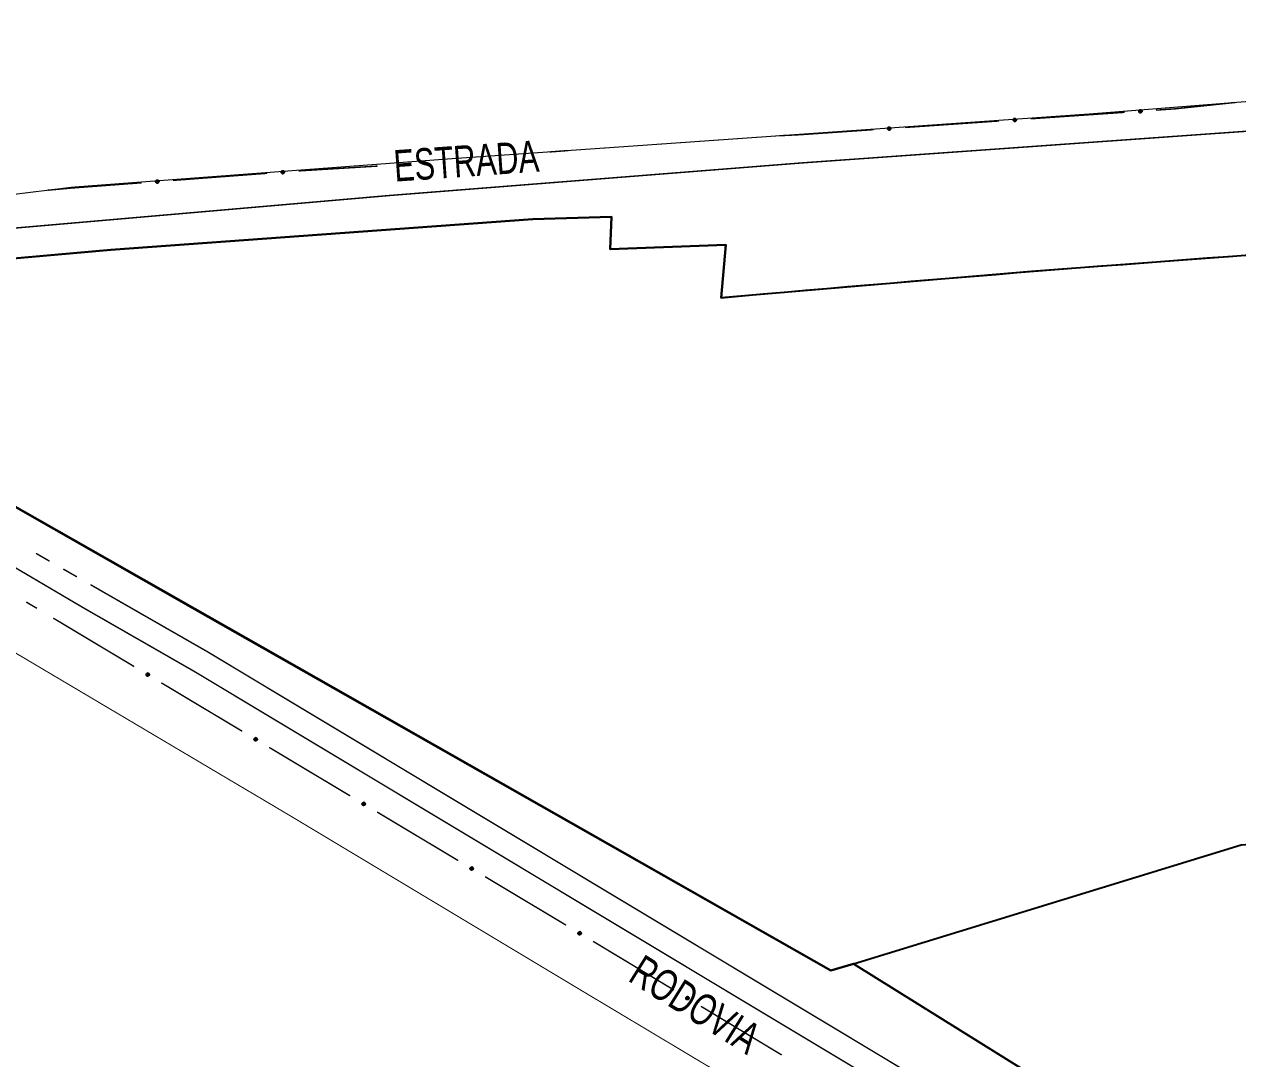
# Model space of a CAD drawing. Extents: x 203591 to 208218, y 4854879 to 4857795.
# Drawn here: x 203671.1 to 203825.4, y 4855965.7 to 4856097.3 of the extents above; entities that cross this region are included whole.
import ezdxf

# ---------------------------------------------------------------- set-up
doc = ezdxf.new("R2010")
doc.units = 0
doc.header["$LTSCALE"] = 1.5
doc.header["$MEASUREMENT"] = 0
doc.linetypes.add('TRACO_25', pattern=[8, 3, -1, 1, -1, 1, -1])
for name, color, linetype in [('CD-MALHA-LOTES', 40, 'CONTINUOUS'), ('LM-LIM-SETOR-FISCAL', 7, 'CONTINUOUS'), ('RU-QUADRAS', 210, 'CONTINUOUS'), ('SV-EIXO-ROD-ESTR', 7, 'CONTINUOUS'), ('SV-EIXO-RUA-N-PAV', 6, 'CONTINUOUS'), ('SV-EST-MUNIC-PAV', 20, 'CONTINUOUS'), ('SV-FX-DOM-EST', 20, 'CONTINUOUS'), ('SV-FX-DOM-FED', 20, 'CONTINUOUS'), ('SV-ROD-ESTADUAIS', 20, 'CONTINUOUS'), ('SV-TXT-MUNIC-PAV', 20, 'CONTINUOUS'), ('SV-TXT-ROD-EST', 20, 'CONTINUOUS')]:
    doc.layers.add(name, color=color, linetype=linetype)
doc.styles.add('ARIAL', font='ARIAL.TTF')
doc.linetypes.add('Limite', pattern='A,20,-3,[130,ltypeshp.shx,S=6.35,R=0,X=0,Y=0],-3,20', length=46)

msp = doc.modelspace()

# ---------------------------------------------------------------- linework, layer by layer
at = {"layer": 'CD-MALHA-LOTES', "linetype": 'Continuous', "flags": 128}
for points in [[(204025.53, 4856091.64), (203966.03, 4856086.97), (203926.89, 4856083.53), (203917.39, 4856082.89), (203896.3, 4856081.13), (203852.28, 4856077.99), (203845.69, 4856069.3), (203808.75, 4856066.55), (203799.13, 4856065.84), (203759.66, 4856062.51), (203760.27, 4856069.23), (203745.58, 4856068.68), (203745.75, 4856072.77)], [(203745.75, 4856072.77), (203735.73, 4856072.51), (203682.1, 4856068.58), (203668.79, 4856067.42)], [(203657.32, 4856043.07), (203692.61, 4856023)], [(203692.61, 4856023), (203773.63, 4855976.94)], [(203776.52, 4855977.82), (203825.78, 4855992.96), (204038.96, 4856008.77)], [(203773.63, 4855976.94), (203776.52, 4855977.82)], [(203776.52, 4855977.82), (203875.56, 4855916.08)]]:
    msp.add_lwpolyline(points, dxfattribs=at)
at = {"layer": 'LM-LIM-SETOR-FISCAL', "linetype": 'Limite', "ltscale": 0.1, "const_width": 0.13, "flags": 128}
msp.add_lwpolyline([(205796.415, 4856248.315), (205682.51, 4856182.65), (205659.3, 4856170.51), (205621.44, 4856158.01), (205507.35, 4856123.37), (205407.36, 4856092.31), (205394.74, 4856089.5), (205362.25, 4856082.61), (205354.69, 4856080.34), (205337.55, 4856076.77), (205289.87, 4856073.56), (205229.36, 4856070.3), (205219.27, 4856069.56), (205147.92, 4856065.7), (205113.32, 4856064.4), (205090.92, 4856063.16), (205009.9, 4856058.92), (204851.88, 4856050.7), (204687.08, 4856042.13), (204637.14, 4856038.78), (204603.03, 4856036.66), (204553.89, 4856035.32), (204520.66, 4856035.13), (204502.57, 4856037.61), (204484.57, 4856041.23), (204412.67, 4856060.75), (204330.68, 4856083.79), (204299.16, 4856093.11), (204270.41, 4856101.78), (204253.26, 4856107.22), (204244.69, 4856110.17), (204218.41, 4856111.79), (204202.69, 4856112.17), (204189.55, 4856111.98), (204142.89, 4856109.12), (204035.38, 4856102.27), (203993.42, 4856098.93), (203985.94, 4856098.57), (203969, 4856097.51), (203907.01, 4856092.75), (203828.45, 4856087.6), (203806.83, 4856085.89), (203745.43, 4856081.58), (203724.99, 4856080.15), (203677.22, 4856076.56), (203633.71, 4856071.22), (203591.04, 4856063.51), (203660.37, 4856023.03), (203705.27, 4855996.41), (203743.77, 4855973.31), (203818.31, 4855928.72), (203887.09, 4855887.86), (203952.66, 4855848.85), (204025, 4855805.96), (204088.2, 4855766.95), (204107.49, 4855755.62), (204177.8, 4855715.26), (204283.05, 4855651.55), (204316.3, 4855629.3), (204344.05, 4855608.74), (204359.413431, 4855596.133587), (204366.73, 4855590.13), (204395.58, 4855561.78), (204414.87, 4855540.12), (204436.53, 4855514.57), (204458.95, 4855485.04), (204486.36, 4855444.86), (204505.82, 4855416.26), (204534.16, 4855377.59), (204568.85, 4855328.27), (204604.98, 4855276.24), (204637.1, 4855229.79), (204661.77, 4855193.9), (204679.77, 4855167.91), (204703.32, 4855133.45), (204736.81, 4855084.64), (204752.67, 4855062.31), (204783.23, 4855019.37), (204803.12, 4854991.18), (204834.249649, 4854948.199642), (204845.64, 4854959.83), (204876.75, 4854964.71), (204914.35, 4854970.84), (204996.87, 4854983.31), (205090.66, 4854997.71), (205105.98, 4854999.94), (205187.94, 4855012.05), (205245.94, 4855021.11), (205272.68, 4855025.85), (205289.82, 4855028.52), (205353.63, 4855038.1), (205379.87, 4855044.32), (205380.17, 4855053.59), (205399.55, 4855054.95), (205426.54, 4855056.03), (205437.99, 4855056.62), (205499.63, 4855060.67), (205539.31, 4855063.19), (205567.09, 4855064.98), (205582.41, 4855066.09), (205635.91, 4855070), (205692.95, 4855073.42), (205739.37, 4855076.32), (205755.85, 4855076.88), (205779.09, 4855078.91), (205796.39, 4855080.33), (205832.27, 4855082.2), (205855.36, 4855083.58), (205884.96, 4855084.97), (205904.85, 4855085.43), (205945.85, 4855088.06), (205975.45, 4855089.94), (205990.04, 4855090.61), (206010.45, 4855091.62), (206021.42, 4855091.93), (206022.38, 4855094.63), (206023.19, 4855099.07), (206023.73, 4855105.32), (206023.73, 4855114.57), (206023.61, 4855122.77), (206023.73, 4855128.91), (206023.31, 4855148.74), (206059.09, 4855155.08), (206090.43, 4855139.24), (206138.56, 4855111.07), (206178.75, 4855088.19), (206206.79, 4855072.52), (206222.46, 4855062.86), (206230.38, 4855057.64), (206237.19, 4855052.51), (206245.02, 4855046.96), (206277.61, 4855028.92), (206315.11, 4855009.06), (206322.43, 4855004.94), (206334.61, 4854998.15), (206344.05, 4854991.94), (206370.01, 4854978.16), (206377.13, 4854974.52), (206383.62, 4854970.88), (206391.86, 4854965.97), (206400.96, 4854960.99), (206409.67, 4854956.24), (206418.06, 4854951.81), (206428.03, 4854946.58), (206436.74, 4854941.99), (206446.39, 4854936.45), (206454.94, 4854931.86), (206463.33, 4854927.27), (206473.94, 4854921.41), (206483.44, 4854916.66), (206493.49, 4854911.28), (206502.2, 4854906.53), (206509.16, 4854902.73), (206517.55, 4854899.17), (206528.48, 4854896), (206549.69, 4854889.67), (206564.41, 4854883.97), (206567.2, 4854879.08), (206570.83, 4854883.26), (206576.05, 4854891.17), (206582.86, 4854902.57), (206588.24, 4854910.17), (206594.1, 4854919.67), (206601.38, 4854929.09), (206611.99, 4854937.95), (206625.76, 4854949.98), (206640.32, 4854965.18), (206646.34, 4854973.73), (206650.93, 4854980.7), (206656.31, 4854989.4), (206659.8, 4854993.84), (206666.37, 4855000.56), (206674.91, 4855008.32), (206682.51, 4855016.24), (206687.1, 4855021.3), (206689.8, 4855026.21), (206695.97, 4855035.87), (206702.46, 4855046.95), (206709.74, 4855060.01), (206715.44, 4855068.88), (206721.77, 4855075.21), (206727.79, 4855082.65), (206732.22, 4855088.66), (206736.5, 4855097.05), (206739.58, 4855106.79), (206740.85, 4855116.29), (206741.17, 4855125.63), (206741.64, 4855134.02), (206741.17, 4855142.09), (206742.12, 4855150.72), (206742.75, 4855160.06), (206742.43, 4855173.36), (206743.07, 4855183.81), (206745.76, 4855192.36), (206748.45, 4855197.74), (206758.11, 4855205.5), (206768.24, 4855208.82), (206775.2, 4855210.56), (206778.84, 4855212.3), (206783.44, 4855216.26), (206786.6, 4855221.64), (206789.29, 4855225.29), (206792.14, 4855229.4), (206795.63, 4855232.73), (206801.01, 4855234.47), (206808.45, 4855236.21), (206816.52, 4855237.63), (206822.22, 4855240.17), (206827.6, 4855242.54), (206831.4, 4855244.28), (206836.63, 4855244.44), (206839.95, 4855243.97), (206842.19, 4855243.65), (206845.62, 4855240.46), (206849.62, 4855235.99), (206854.58, 4855232.12), (206859.64, 4855229.78), (206864.76, 4855227.39), (206870.2, 4855225.04), (206874.73, 4855222.3), (206878.92, 4855219.29), (206882.98, 4855215.83), (206887.98, 4855212.7), (206893.95, 4855209.85), (206900.29, 4855207.85), (206907.15, 4855206.19), (206913.73, 4855205.04), (206920.81, 4855203.6), (206927.56, 4855201.94), (206933.6, 4855200.48), (206939.89, 4855199.17), (206945.67, 4855197.5), (206951.88, 4855196.77), (206955.646692, 4855197.169441), (206957.306662, 4855197.34315), (206961.862616, 4855199.664984), (206966.527907, 4855198.429918), (206972.051755, 4855197.762708), (206977.408644, 4855196.392723), (206983.226231, 4855195.866614), (206988.517313, 4855195.575902), (206994.381656, 4855194.986132), (206999.439545, 4855194.39722), (207005.614593, 4855193.621657), (207012.363297, 4855193.601324), (207017.572169, 4855195.36525), (207023.03395, 4855199.405412), (207027.732957, 4855202.047994), (207032.274552, 4855204.906141), (207036.833943, 4855207.976499), (207041.709791, 4855210.664404), (207047.645836, 4855212.460922), (207053.627362, 4855214.050921), (207060.025663, 4855216.416757), (207065.622577, 4855219.182648), (207071.297192, 4855222.28006), (207076.000549, 4855226.442043), (207079.81713, 4855231.025691), (207081.103271, 4855236.760794), (207082.59759, 4855241.307754), (207088.023389, 4855243.939561), (207090.578395, 4855249.590665), (207089.808985, 4855256.17649), (207088.296416, 4855261.394437), (207091.682817, 4855264.782116), (207096.437455, 4855266.14688), (207101.10609, 4855269.633922), (207105.023599, 4855274.180832), (207109.741577, 4855275.556417), (207115.560457, 4855275.105675), (207120.834136, 4855274.222138), (207125.843848, 4855273.366924), (207131.736831, 4855271.630579), (207137.125757, 4855270.101991), (207140.28442, 4855270.079902), (207149.515925, 4855272.920652), (207159.750695, 4855279.150512), (207168.205506, 4855287.160332), (207178.440276, 4855293.835183), (207190.455007, 4855299.175063), (207198.909818, 4855306.294903), (207210.479558, 4855312.524764), (207226.054209, 4855320.312089), (207238.95892, 4855331.88183), (207248.7487, 4855350.571411), (207250.973651, 4855379.940753), (207256.758521, 4855404.860194), (207263.433371, 4855423.994765), (207271.888182, 4855446.689256), (207282.567942, 4855472.943668), (207294.805168, 4855494.970674), (207326.84445, 4855524.340016), (207365.558582, 4855558.159258), (207387.072345, 4855586.866424), (207407.157013, 4855615.155159), (207422.962295, 4855638.924947), (207434.532036, 4855666.069339), (207438.091956, 4855689.65381), (207436.311996, 4855734.152813), (207437.646966, 4855776.64936), (207435.867006, 4855804.683732), (207437.201976, 4855838.502973), (207442.986846, 4855862.087445), (207450.106687, 4855888.786846), (207460.341457, 4855908.811397), (207484.893222, 4855935.842551), (207514.888754, 4855951.474025), (207555.868566, 4855955.698748), (207618.394465, 4855944.291996), (207657.684388, 4855935.842551), (207679.230475, 4855930.772883), (207701.081061, 4855927.500978), (207727.335472, 4855933.285849), (207757.594794, 4855943.075629), (207797.198906, 4855948.41551), (207840.362939, 4855943.520619), (207880.857031, 4855931.060899), (207908.46854, 4855922.081144), (207928.081857, 4855916.750273), (207978.978222, 4855907.32502), (207988.919986, 4855905.773418), (208022.363859, 4855902.136547), (208058.853041, 4855901.246567), (208090.002343, 4855903.026527), (208114.955167, 4855908.683361), (208130.682304, 4855913.813432), (208161.847626, 4855928.407512), (208188.891822, 4855948.61949), (208218.286591, 4855981.057933), (208187.445907, 4855991.449903), (208165.321069, 4856010.222493), (208159.224361, 4856022.94), (208156.58974, 4856039.12589), (208148.685879, 4856065.472094), (208141.72335, 4856085.385589), (208131.121743, 4856100.600365), (208114.978287, 4856123.563692), (208106.091421, 4856139.449948), (208093.205298, 4856162.116022), (208084.73682, 4856199.326829), (208076.797221, 4856229.27502), (208073.616124, 4856257.1496), (208067.838157, 4856284.431712), (208065.021572, 4856320.096316), (208063.518292, 4856367.226456), (208062.416051, 4856397.165935), (208051.054374, 4856419.94066), (208041.168955, 4856425.250761), (208034.147983, 4856457.455812), (208021.67975, 4856492.348298), (208031.159526, 4856541.689942), (208020.976111, 4856586.808408), (208019.467809, 4856600.268866), (208028.327718, 4856624.553543), (208027.926294, 4856671.90573), (208026.162133, 4856750.628679), (208030.440265, 4856795.701991), (208034.406877, 4856848.418794), (208036.125381, 4856871.257936), (208022.299519, 4856927.922659), (208010.560024, 4856953.886397), (208008.303255, 4856989.771934), (207999.795743, 4857038.357717), (207992.204293, 4857055.360826), (207973.187812, 4857100.767903), (207964.482023, 4857136.653753), (207955.32649, 4857174.790688), (207947.06, 4857205.66), (207936.24, 4857242.09), (207927.67, 4857273.58), (207918.98, 4857320.37), (207891.61, 4857379.79), (207864.78, 4857442.58), (207832.53, 4857508.13), (207814.62, 4857556.12), (207809.96, 4857575.68), (207785.03, 4857617.04), (207772.89, 4857638.07), (207748.63, 4857685.56), (207726.14, 4857726.05), (207670.54, 4857791.94), (207637.716929, 4857752.579866), (207327.499503, 4857249.046871), (207320.676618, 4857251.493261), (207314.080136, 4857253.877844), (207301.63279, 4857226.347664), (207278.712679, 4857178.433894), (207276.5774, 4857174.787641), (207262.892453, 4857152.57806), (207252.462304, 4857134.399802), (207240.885989, 4857115.917861), (207229.906692, 4857098.269253), (207214.91377, 4857077.033986), (207202.397592, 4857060.643753), (207187.795384, 4857042.763498), (207183.851205, 4857038.068132), (207172.84771, 4857025.964287), (207149.87276, 4857002.228535), (207122.979462, 4856978.24558), (207115.279823, 4856971.792429), (207096.554824, 4856956.721089), (207093.179038, 4856954.256239), (207063.969674, 4856931.265115), (207039.009706, 4856911.05036), (207002.55255, 4856880.952023), (206995.622513, 4856875.427191), (206955.697742, 4856843.197587), (206925.76, 4856819.17), (206889.95, 4856790.29), (206863.87, 4856769.12), (206847.05, 4856755.62), (206812.934473, 4856729.478313), (206791.2, 4856713), (206771.48, 4856697.98), (206751.62, 4856684.07), (206724.81, 4856665.42), (206695.34, 4856644.45), (206670.42, 4856628.03), (206663.08, 4856623.07), (206633.21, 4856602.21), (206600.85, 4856580.16), (206591.4, 4856573.83), (206573.31, 4856561.53), (206563.13, 4856555.38), (206553.22, 4856549.54), (206544.9, 4856545.03), (206536.19, 4856541.04), (206524.84, 4856536.19), (206513.22, 4856531.58), (206498.3, 4856526.31), (206481.81, 4856521.39), (206460.98, 4856515.61), (206436.55, 4856509.25), (206404.85, 4856501.32), (206376.503498, 4856494.172169), (206338.854515, 4856484.264542), (206332.61, 4856481.61), (206321.41, 4856478.45), (206309.98, 4856474.91), (206297.27, 4856470.73), (206283.09, 4856465.93), (206265.98, 4856460.4), (206237.37, 4856450.17), (206227.79, 4856446.64), (206207.64, 4856438.98), (206187.88, 4856431.02), (206170.1, 4856423.58), (206145.59, 4856412.49), (206123.09, 4856402.3), (206095.56, 4856389.84), (206084.72388, 4856385.188271), (206064.4, 4856375.95), (206043.92, 4856366.69), (206002.95, 4856348.23), (205973.98, 4856334.81), (205918.83, 4856309.59), (205889.94, 4856296.39), (205871.28, 4856287.81), (205863.09, 4856283.51), (205834.67, 4856269.04), (205796.415, 4856248.315)], dxfattribs=at)
at = {"layer": 'RU-QUADRAS', "color": 6, "linetype": 'Continuous'}
msp.add_lwpolyline([(203888.71, 4855907.89), (203776.52, 4855977.82), (203773.63, 4855976.94), (203642.44, 4856051.54, -0.1266807104), (203640.78, 4856054.82), (203640.84, 4856055.55), (203644.43, 4856063.77, -0.1726028791), (203646.68, 4856065.46), (203682.1, 4856068.58), (203735.73, 4856072.51), (203745.75, 4856072.77), (203745.58, 4856068.68), (203760.27, 4856069.23), (203759.66, 4856062.51, -0.0049961305), (203845.69, 4856069.3)], format="xyb", dxfattribs=at)
at = {"layer": 'SV-EIXO-ROD-ESTR', "const_width": 0.18, "flags": 128}
for points in [[(203799.008776, 4856085.252356), (203810.980311, 4856086.078412)], [(203814.970822, 4856086.353764), (203816.966078, 4856086.49144)], [(203816.966078, 4856086.49144), (203817.38, 4856086.52)], [(203817.38, 4856086.52), (203824.922978, 4856087.3182)], [(203824.922978, 4856087.3182), (203825.029126, 4856087.329431)], [(203783.046731, 4856084.150947), (203795.018265, 4856084.977004)], [(203767.081699, 4856083.099851), (203769.079233, 4856083.199145)], [(203769.079233, 4856083.199145), (203769.7, 4856083.23)], [(203769.7, 4856083.23), (203779.056219, 4856083.875595)], [(203737.859211, 4856081.036988), (203739.853529, 4856081.187639)], [(203739.853529, 4856081.187639), (203740.252821, 4856081.2178)], [(203705.950124, 4856078.626569), (203716.001231, 4856079.240349)], [(203676.99, 4856076.44), (203684.01262, 4856076.969484)], [(203684.01262, 4856076.969484), (203684.55, 4856077.01)], [(203684.55, 4856077.01), (203686.006944, 4856077.120058)], [(203689.99558, 4856077.42136), (203701.961488, 4856078.325267)], [(203674.044874, 4856076.170316), (203676.036541, 4856076.352693)], [(203676.036541, 4856076.352693), (203676.99, 4856076.44)], [(203671.331677, 4856023.810143), (203672.193298, 4856023.302591)], [(203672.193298, 4856023.302591), (203672.69, 4856023.01)], [(203685.060963, 4856015.601999), (203674.7657, 4856021.767026)], [(203698.78798, 4856007.381963), (203688.492717, 4856013.54699)], [(203712.514998, 4855999.161927), (203702.219735, 4856005.326954)], [(203726.242015, 4855990.941891), (203715.946752, 4855997.106918)], [(203739.969032, 4855982.721855), (203729.673769, 4855988.886882)], [(203743.98, 4855980.32), (203743.400787, 4855980.666846)], [(203744.258263, 4855980.152324), (203743.98, 4855980.32)], [(203753.679938, 4855974.474997), (203744.258263, 4855980.152324)], [(203767.384192, 4855966.217066), (203757.106002, 4855972.410514)]]:
    msp.add_lwpolyline(points, dxfattribs=at)
at = {"layer": 'SV-EIXO-ROD-ESTR', "flags": 128}
for points in [[(203812.824649, 4856086.316017), (203812.856244, 4856086.35335), (203812.891032, 4856086.378976), (203812.926199, 4856086.391997), (203812.960276, 4856086.395401), (203812.99553, 4856086.394957), (203813.030975, 4856086.386667), (203813.068276, 4856086.368753), (203813.105949, 4856086.337321), (203813.129858, 4856086.299959), (203813.144469, 4856086.266164), (203813.150064, 4856086.230836), (203813.149059, 4856086.196595), (203813.139231, 4856086.160062), (203813.120707, 4856086.122438), (203813.088185, 4856086.085321), (203813.053907, 4856086.060432), (203813.019561, 4856086.04873), (203812.984008, 4856086.04333), (203812.948022, 4856086.044215), (203812.913275, 4856086.052553), (203812.875427, 4856086.071272), (203812.839218, 4856086.103856), (203812.814004, 4856086.137761), (203812.801823, 4856086.171934), (203812.797295, 4856086.207055), (203812.79731, 4856086.24242), (203812.80416, 4856086.278397), (203812.824649, 4856086.316017)], [(203796.862603, 4856085.214608), (203796.894198, 4856085.251942), (203796.928987, 4856085.277567), (203796.964154, 4856085.290589), (203796.99823, 4856085.293993), (203797.033484, 4856085.293549), (203797.068929, 4856085.285259), (203797.106231, 4856085.267344), (203797.143904, 4856085.235913), (203797.167813, 4856085.19855), (203797.182424, 4856085.164756), (203797.188019, 4856085.129427), (203797.187013, 4856085.095187), (203797.177185, 4856085.058654), (203797.158661, 4856085.021029), (203797.126139, 4856084.983912), (203797.091861, 4856084.959024), (203797.057515, 4856084.947322), (203797.021962, 4856084.941921), (203796.985976, 4856084.942806), (203796.95123, 4856084.951144), (203796.913381, 4856084.969863), (203796.877172, 4856085.002448), (203796.851959, 4856085.036353), (203796.839777, 4856085.070525), (203796.835249, 4856085.105647), (203796.835265, 4856085.141012), (203796.842114, 4856085.176989), (203796.862603, 4856085.214608)], [(203780.900558, 4856084.1132), (203780.932153, 4856084.150533), (203780.966941, 4856084.176159), (203781.002108, 4856084.189181), (203781.036185, 4856084.192584), (203781.071439, 4856084.19214), (203781.106884, 4856084.183851), (203781.144185, 4856084.165936), (203781.181858, 4856084.134505), (203781.205767, 4856084.097142), (203781.220378, 4856084.063347), (203781.225973, 4856084.028019), (203781.224968, 4856083.993778), (203781.215139, 4856083.957245), (203781.196615, 4856083.919621), (203781.164093, 4856083.882504), (203781.129815, 4856083.857615), (203781.095469, 4856083.845913), (203781.059917, 4856083.840513), (203781.023931, 4856083.841398), (203780.989184, 4856083.849736), (203780.951336, 4856083.868455), (203780.915127, 4856083.90104), (203780.889913, 4856083.934944), (203780.877732, 4856083.969117), (203780.873203, 4856084.004238), (203780.873219, 4856084.039603), (203780.880069, 4856084.07558), (203780.900558, 4856084.1132)], [(203703.804241, 4856078.574863), (203703.835593, 4856078.612401), (203703.870214, 4856078.638253), (203703.905296, 4856078.651503), (203703.939349, 4856078.655128), (203703.974606, 4856078.654913), (203704.010104, 4856078.646854), (203704.047521, 4856078.629183), (203704.085398, 4856078.597997), (203704.109549, 4856078.560791), (203704.124379, 4856078.527092), (203704.130204, 4856078.4918), (203704.129422, 4856078.457554), (203704.119831, 4856078.420958), (203704.101552, 4856078.383214), (203704.069272, 4856078.345886), (203704.035157, 4856078.320775), (203704.000888, 4856078.30885), (203703.965371, 4856078.303219), (203703.92938, 4856078.303869), (203703.89458, 4856078.311981), (203703.856611, 4856078.330453), (203703.82019, 4856078.362802), (203703.794757, 4856078.396542), (203703.782353, 4856078.430635), (203703.777597, 4856078.465726), (203703.777382, 4856078.50109), (203703.783998, 4856078.537111), (203703.804241, 4856078.574863)], [(203687.849698, 4856077.369654), (203687.881049, 4856077.407192), (203687.91567, 4856077.433043), (203687.950752, 4856077.446294), (203687.984805, 4856077.449919), (203688.020062, 4856077.449704), (203688.05556, 4856077.441645), (203688.092977, 4856077.423973), (203688.130854, 4856077.392788), (203688.155005, 4856077.355581), (203688.169835, 4856077.321883), (203688.17566, 4856077.286591), (203688.174878, 4856077.252345), (203688.165287, 4856077.215749), (203688.147008, 4856077.178005), (203688.114728, 4856077.140677), (203688.080613, 4856077.115566), (203688.046344, 4856077.103641), (203688.010827, 4856077.098009), (203687.974836, 4856077.09866), (203687.940036, 4856077.106772), (203687.902067, 4856077.125244), (203687.865647, 4856077.157593), (203687.840213, 4856077.191333), (203687.827809, 4856077.225425), (203687.823053, 4856077.260517), (203687.822838, 4856077.295881), (203687.829454, 4856077.331902), (203687.849698, 4856077.369654)], [(203686.843555, 4856014.406236), (203686.796291, 4856014.393662), (203686.753098, 4856014.39252), (203686.716799, 4856014.401936), (203686.686892, 4856014.418621), (203686.658219, 4856014.439137), (203686.633873, 4856014.466199), (203686.613506, 4856014.50222), (203686.600559, 4856014.549544), (203686.602298, 4856014.593868), (203686.609625, 4856014.629949), (203686.625228, 4856014.662135), (203686.645624, 4856014.689656), (203686.674571, 4856014.714015), (203686.711277, 4856014.734299), (203686.759178, 4856014.746166), (203686.80153, 4856014.746995), (203686.836401, 4856014.736965), (203686.86866, 4856014.721074), (203686.897683, 4856014.699779), (203686.921428, 4856014.673076), (203686.941784, 4856014.636083), (203686.95287, 4856014.588649), (203686.954179, 4856014.546417), (203686.944641, 4856014.511415), (203686.928282, 4856014.480008), (203686.908054, 4856014.450998), (203686.88187, 4856014.425393), (203686.843555, 4856014.406236)], [(203700.570572, 4856006.1862), (203700.523308, 4856006.173626), (203700.480115, 4856006.172484), (203700.443816, 4856006.1819), (203700.41391, 4856006.198585), (203700.385236, 4856006.219101), (203700.360891, 4856006.246163), (203700.340523, 4856006.282184), (203700.327577, 4856006.329508), (203700.329315, 4856006.373831), (203700.336643, 4856006.409913), (203700.352245, 4856006.442099), (203700.372642, 4856006.46962), (203700.401589, 4856006.493979), (203700.438294, 4856006.514263), (203700.486195, 4856006.52613), (203700.528548, 4856006.526959), (203700.563419, 4856006.516929), (203700.595678, 4856006.501038), (203700.6247, 4856006.479743), (203700.648445, 4856006.45304), (203700.668801, 4856006.416047), (203700.679887, 4856006.368613), (203700.681196, 4856006.326381), (203700.671658, 4856006.291378), (203700.655299, 4856006.259971), (203700.635072, 4856006.230962), (203700.608887, 4856006.205357), (203700.570572, 4856006.1862)], [(203714.29759, 4855997.966164), (203714.250325, 4855997.95359), (203714.207133, 4855997.952448), (203714.170834, 4855997.961864), (203714.140927, 4855997.978549), (203714.112253, 4855997.999065), (203714.087908, 4855998.026127), (203714.067541, 4855998.062148), (203714.054594, 4855998.109472), (203714.056333, 4855998.153795), (203714.06366, 4855998.189876), (203714.079263, 4855998.222063), (203714.099659, 4855998.249584), (203714.128606, 4855998.273943), (203714.165311, 4855998.294227), (203714.213213, 4855998.306094), (203714.255565, 4855998.306923), (203714.290436, 4855998.296893), (203714.322695, 4855998.281002), (203714.351717, 4855998.259707), (203714.375462, 4855998.233004), (203714.395819, 4855998.196011), (203714.406904, 4855998.148577), (203714.408213, 4855998.106345), (203714.398676, 4855998.071342), (203714.382316, 4855998.039935), (203714.362089, 4855998.010926), (203714.335905, 4855997.985321), (203714.29759, 4855997.966164)], [(203728.024607, 4855989.746128), (203727.977343, 4855989.733554), (203727.93415, 4855989.732412), (203727.897851, 4855989.741828), (203727.867944, 4855989.758513), (203727.839271, 4855989.779028), (203727.814925, 4855989.80609), (203727.794558, 4855989.842112), (203727.781612, 4855989.889436), (203727.78335, 4855989.933759), (203727.790678, 4855989.96984), (203727.80628, 4855990.002027), (203727.826677, 4855990.029548), (203727.855623, 4855990.053907), (203727.892329, 4855990.074191), (203727.94023, 4855990.086057), (203727.982583, 4855990.086886), (203728.017454, 4855990.076857), (203728.049713, 4855990.060966), (203728.078735, 4855990.03967), (203728.10248, 4855990.012968), (203728.122836, 4855989.975975), (203728.133922, 4855989.928541), (203728.135231, 4855989.886309), (203728.125693, 4855989.851306), (203728.109334, 4855989.819899), (203728.089107, 4855989.79089), (203728.062922, 4855989.765285), (203728.024607, 4855989.746128)], [(203741.751624, 4855981.526092), (203741.70436, 4855981.513517), (203741.661167, 4855981.512376), (203741.624868, 4855981.521792), (203741.594962, 4855981.538477), (203741.566288, 4855981.558992), (203741.541943, 4855981.586054), (203741.521575, 4855981.622075), (203741.508629, 4855981.6694), (203741.510367, 4855981.713723), (203741.517695, 4855981.749804), (203741.533298, 4855981.781991), (203741.553694, 4855981.809512), (203741.582641, 4855981.833871), (203741.619346, 4855981.854155), (203741.667247, 4855981.866021), (203741.7096, 4855981.86685), (203741.744471, 4855981.85682), (203741.77673, 4855981.84093), (203741.805752, 4855981.819634), (203741.829497, 4855981.792932), (203741.849853, 4855981.755939), (203741.860939, 4855981.708505), (203741.862248, 4855981.666273), (203741.852711, 4855981.63127), (203741.836351, 4855981.599863), (203741.816124, 4855981.570854), (203741.78994, 4855981.545249), (203741.751624, 4855981.526092)], [(203755.45922, 4855973.274313), (203755.411921, 4855973.26187), (203755.368725, 4855973.260847), (203755.332452, 4855973.270364), (203755.302592, 4855973.287131), (203755.273975, 4855973.307726), (203755.249704, 4855973.334855), (203755.229436, 4855973.370932), (203755.216621, 4855973.418292), (203755.218482, 4855973.462611), (203755.225909, 4855973.498671), (203755.2416, 4855973.530815), (203755.262073, 4855973.558279), (203755.291087, 4855973.582558), (203755.327848, 4855973.602741), (203755.375782, 4855973.614475), (203755.418137, 4855973.615187), (203755.45298, 4855973.605061), (203755.485195, 4855973.589081), (203755.514158, 4855973.567705), (203755.537829, 4855973.540938), (203755.558083, 4855973.503888), (203755.569038, 4855973.456424), (203755.57023, 4855973.414188), (203755.560596, 4855973.379212), (203755.54415, 4855973.34785), (203755.523843, 4855973.318897), (203755.497587, 4855973.293364), (203755.45922, 4855973.274313)]]:
    msp.add_lwpolyline(points, close=True, dxfattribs=at)
for points in [[(203812.797295, 4856086.207055), (203813.144469, 4856086.266164)], [(203812.79731, 4856086.24242), (203813.129858, 4856086.299959)], [(203812.801005, 4856086.226091), (203813.132078, 4856086.284498)], [(203812.801823, 4856086.171934), (203813.150064, 4856086.230836)], [(203812.80218, 4856086.189243), (203813.145692, 4856086.245772)], [(203812.80416, 4856086.278397), (203813.105949, 4856086.337321)], [(203812.805464, 4856086.260593), (203813.113301, 4856086.318764)], [(203812.811429, 4856086.154319), (203813.146586, 4856086.213007)], [(203812.814004, 4856086.137761), (203813.149059, 4856086.196595)], [(203812.815367, 4856086.295471), (203813.083727, 4856086.350918)], [(203812.824649, 4856086.316017), (203813.068276, 4856086.368753)], [(203812.828845, 4856086.119959), (203813.139499, 4856086.176956)], [(203812.839218, 4856086.103856), (203813.139231, 4856086.160062)], [(203812.842685, 4856086.335653), (203813.042277, 4856086.376781)], [(203812.856244, 4856086.35335), (203813.030975, 4856086.386667)], [(203812.876012, 4856086.368044), (203813.004489, 4856086.389219)], [(203812.891032, 4856086.378976), (203812.99553, 4856086.394957)], [(203796.835249, 4856085.105647), (203797.182424, 4856085.164756)], [(203796.835265, 4856085.141012), (203797.167813, 4856085.19855)], [(203796.83896, 4856085.124683), (203797.170033, 4856085.18309)], [(203796.839777, 4856085.070525), (203797.188019, 4856085.129427)], [(203796.840135, 4856085.087834), (203797.183647, 4856085.144364)], [(203796.842114, 4856085.176989), (203797.143904, 4856085.235913)], [(203796.843418, 4856085.159185), (203797.151255, 4856085.217356)], [(203796.849383, 4856085.052911), (203797.18454, 4856085.111599)], [(203796.851959, 4856085.036353), (203797.187013, 4856085.095187)], [(203796.853321, 4856085.194062), (203797.121681, 4856085.249509)], [(203796.862603, 4856085.214608), (203797.106231, 4856085.267344)], [(203796.8668, 4856085.01855), (203797.177453, 4856085.075548)], [(203796.877172, 4856085.002448), (203797.177185, 4856085.058654)], [(203796.880639, 4856085.234245), (203797.080231, 4856085.275372)], [(203796.894198, 4856085.251942), (203797.068929, 4856085.285259)], [(203796.899002, 4856084.987946), (203797.164921, 4856085.039121)], [(203796.913381, 4856084.969863), (203797.158661, 4856085.021029)], [(203796.913966, 4856085.266635), (203797.042443, 4856085.28781)], [(203796.928987, 4856085.277567), (203797.033484, 4856085.293549)], [(203796.937636, 4856084.963256), (203797.134693, 4856085.001474)], [(203796.95123, 4856084.951144), (203797.126139, 4856084.983912)], [(203796.972889, 4856084.947908), (203797.102633, 4856084.970538)], [(203796.985976, 4856084.942806), (203797.091861, 4856084.959024)], [(203812.861048, 4856086.089354), (203813.126967, 4856086.14053)], [(203812.875427, 4856086.071272), (203813.120707, 4856086.122438)], [(203812.899681, 4856086.064665), (203813.096738, 4856086.102882)], [(203812.913275, 4856086.052553), (203813.088185, 4856086.085321)], [(203812.934934, 4856086.049316), (203813.064679, 4856086.071947)], [(203812.948022, 4856086.044215), (203813.053907, 4856086.060432)], [(203780.873203, 4856084.004238), (203781.220378, 4856084.063347)], [(203780.873219, 4856084.039603), (203781.205767, 4856084.097142)], [(203780.876914, 4856084.023275), (203781.207987, 4856084.081681)], [(203780.877732, 4856083.969117), (203781.225973, 4856084.028019)], [(203780.878089, 4856083.986426), (203781.221601, 4856084.042955)], [(203780.880069, 4856084.07558), (203781.181858, 4856084.134505)], [(203780.881372, 4856084.057776), (203781.189209, 4856084.115947)], [(203780.887338, 4856083.951502), (203781.222494, 4856084.01019)], [(203780.889913, 4856083.934944), (203781.224968, 4856083.993778)], [(203780.891276, 4856084.092654), (203781.159635, 4856084.148101)], [(203780.900558, 4856084.1132), (203781.144185, 4856084.165936)], [(203780.904754, 4856083.917142), (203781.215408, 4856083.97414)], [(203780.915127, 4856083.90104), (203781.215139, 4856083.957245)], [(203780.918594, 4856084.132836), (203781.118186, 4856084.173964)], [(203780.932153, 4856084.150533), (203781.106884, 4856084.183851)], [(203780.936957, 4856083.886538), (203781.202876, 4856083.937713)], [(203780.951336, 4856083.868455), (203781.196615, 4856083.919621)], [(203780.951921, 4856084.165227), (203781.080398, 4856084.186402)], [(203780.966941, 4856084.176159), (203781.071439, 4856084.19214)], [(203780.97559, 4856083.861848), (203781.172647, 4856083.900065)], [(203780.989184, 4856083.849736), (203781.164093, 4856083.882504)], [(203781.010843, 4856083.8465), (203781.140587, 4856083.86913)], [(203781.023931, 4856083.841398), (203781.129815, 4856083.857615)], [(203703.777382, 4856078.50109), (203704.109549, 4856078.560791)], [(203703.777597, 4856078.465726), (203704.124379, 4856078.527092)], [(203703.781184, 4856078.484786), (203704.111869, 4856078.545345)], [(203703.782353, 4856078.430635), (203704.130204, 4856078.4918)], [(203703.782598, 4856078.447946), (203704.125735, 4856078.506708)], [(203703.783998, 4856078.537111), (203704.085398, 4856078.597997)], [(203703.785417, 4856078.519316), (203704.092869, 4856078.579488)], [(203703.792074, 4856078.413083), (203704.126841, 4856078.47395)], [(203703.794757, 4856078.396542), (203704.129422, 4856078.457554)], [(203703.795093, 4856078.554257), (203704.063087, 4856078.611449)], [(203703.804241, 4856078.574863), (203704.047521, 4856078.629183)], [(203703.809713, 4856078.378837), (203704.119989, 4856078.437854)], [(203703.82215, 4856078.594617), (203704.02147, 4856078.637041)], [(203703.835593, 4856078.612401), (203704.010104, 4856078.646854)], [(203703.855265, 4856078.627223), (203703.983602, 4856078.649233)], [(203703.870214, 4856078.638253), (203703.974606, 4856078.654913)], [(203687.822838, 4856077.295881), (203688.155005, 4856077.355581)], [(203687.823053, 4856077.260517), (203688.169835, 4856077.321883)], [(203687.82664, 4856077.279577), (203688.157325, 4856077.340135)], [(203687.827809, 4856077.225425), (203688.17566, 4856077.286591)], [(203687.828054, 4856077.242737), (203688.171191, 4856077.301499)], [(203687.829454, 4856077.331902), (203688.130854, 4856077.392788)], [(203687.830873, 4856077.314107), (203688.138325, 4856077.374279)], [(203687.83753, 4856077.207874), (203688.172298, 4856077.268741)], [(203687.840213, 4856077.191333), (203688.174878, 4856077.252345)], [(203687.840549, 4856077.349048), (203688.108543, 4856077.406239)], [(203687.849698, 4856077.369654), (203688.092977, 4856077.423973)], [(203687.855169, 4856077.173627), (203688.165445, 4856077.232644)], [(203687.865647, 4856077.157593), (203688.165287, 4856077.215749)], [(203687.867606, 4856077.389407), (203688.066926, 4856077.431832)], [(203687.881049, 4856077.407192), (203688.05556, 4856077.441645)], [(203687.88757, 4856077.143233), (203688.153151, 4856077.196137)], [(203687.900721, 4856077.422014), (203688.029058, 4856077.444024)], [(203687.902067, 4856077.125244), (203688.147008, 4856077.178005)], [(203687.91567, 4856077.433043), (203688.020062, 4856077.449704)], [(203687.926363, 4856077.118795), (203688.123167, 4856077.158293)], [(203687.940036, 4856077.106772), (203688.114728, 4856077.140677)], [(203687.961716, 4856077.103677), (203688.09131, 4856077.12715)], [(203687.974836, 4856077.09866), (203688.080613, 4856077.115566)], [(203703.82019, 4856078.362802), (203704.119831, 4856078.420958)], [(203703.842114, 4856078.348442), (203704.107695, 4856078.401346)], [(203703.856611, 4856078.330453), (203704.101552, 4856078.383214)], [(203703.880907, 4856078.324005), (203704.077711, 4856078.363503)], [(203703.89458, 4856078.311981), (203704.069272, 4856078.345886)], [(203703.91626, 4856078.308886), (203704.045854, 4856078.33236)], [(203703.92938, 4856078.303869), (203704.035157, 4856078.320775)], [(203686.88187, 4856014.425393), (203686.600559, 4856014.549544)], [(203686.908054, 4856014.450998), (203686.602298, 4856014.593868)], [(203686.890977, 4856014.440747), (203686.605135, 4856014.568973)], [(203686.914356, 4856014.466509), (203686.609313, 4856014.607823)], [(203686.928282, 4856014.480008), (203686.609625, 4856014.629949)], [(203686.862915, 4856014.417789), (203686.611023, 4856014.525685)], [(203686.843555, 4856014.406236), (203686.613506, 4856014.50222)], [(203686.934454, 4856014.497416), (203686.620278, 4856014.64738)], [(203686.944641, 4856014.511415), (203686.625228, 4856014.662135)], [(203686.817531, 4856014.400433), (203686.630251, 4856014.480771)], [(203686.796291, 4856014.393662), (203686.633873, 4856014.466199)], [(203686.946828, 4856014.531359), (203686.638273, 4856014.674776)], [(203686.954179, 4856014.546417), (203686.645624, 4856014.689656)], [(203686.771671, 4856014.392905), (203686.654148, 4856014.448966)], [(203686.753098, 4856014.39252), (203686.658219, 4856014.439137)], [(203686.952177, 4856014.569508), (203686.664694, 4856014.700306)], [(203686.95287, 4856014.588649), (203686.674571, 4856014.714015)], [(203686.943247, 4856014.613026), (203686.695799, 4856014.723032)], [(203686.941784, 4856014.636083), (203686.711277, 4856014.734299)], [(203686.925659, 4856014.655368), (203686.742122, 4856014.736645)], [(203686.921428, 4856014.673076), (203686.759178, 4856014.746166)], [(203686.905505, 4856014.688112), (203686.78611, 4856014.743704)], [(203686.897683, 4856014.699779), (203686.80153, 4856014.746995)], [(203700.608887, 4856006.205357), (203700.327577, 4856006.329508)], [(203700.635072, 4856006.230962), (203700.329315, 4856006.373831)], [(203700.617994, 4856006.220711), (203700.332152, 4856006.348937)], [(203700.641373, 4856006.246473), (203700.336331, 4856006.387786)], [(203700.655299, 4856006.259971), (203700.336643, 4856006.409913)], [(203700.589932, 4856006.197753), (203700.33804, 4856006.305649)], [(203700.570572, 4856006.1862), (203700.340523, 4856006.282184)], [(203700.661472, 4856006.27738), (203700.347295, 4856006.427344)], [(203700.671658, 4856006.291378), (203700.352245, 4856006.442099)], [(203700.544549, 4856006.180397), (203700.357268, 4856006.260735)], [(203700.523308, 4856006.173626), (203700.360891, 4856006.246163)], [(203700.673845, 4856006.311323), (203700.36529, 4856006.45474)], [(203700.681196, 4856006.326381), (203700.372642, 4856006.46962)], [(203700.498689, 4856006.172869), (203700.381165, 4856006.22893)], [(203700.480115, 4856006.172484), (203700.385236, 4856006.219101)], [(203700.679194, 4856006.349471), (203700.391712, 4856006.48027)], [(203700.679887, 4856006.368613), (203700.401589, 4856006.493979)], [(203700.670264, 4856006.39299), (203700.422816, 4856006.502996)], [(203700.668801, 4856006.416047), (203700.438294, 4856006.514263)], [(203700.652676, 4856006.435331), (203700.469139, 4856006.516609)], [(203700.648445, 4856006.45304), (203700.486195, 4856006.52613)], [(203700.632523, 4856006.468076), (203700.513127, 4856006.523668)], [(203700.6247, 4856006.479743), (203700.528548, 4856006.526959)], [(203714.398676, 4855998.071342), (203714.079263, 4855998.222063)], [(203714.400862, 4855998.091286), (203714.092308, 4855998.234703)], [(203714.408213, 4855998.106345), (203714.099659, 4855998.249584)], [(203714.406212, 4855998.129435), (203714.118729, 4855998.260234)], [(203714.406904, 4855998.148577), (203714.128606, 4855998.273943)], [(203714.397281, 4855998.172954), (203714.149833, 4855998.28296)], [(203714.395819, 4855998.196011), (203714.165311, 4855998.294227)], [(203714.379694, 4855998.215295), (203714.196156, 4855998.296573)], [(203714.375462, 4855998.233004), (203714.213213, 4855998.306094)], [(203714.35954, 4855998.24804), (203714.240145, 4855998.303632)], [(203714.351717, 4855998.259707), (203714.255565, 4855998.306923)], [(203714.335905, 4855997.985321), (203714.054594, 4855998.109472)], [(203714.362089, 4855998.010926), (203714.056333, 4855998.153795)], [(203714.345012, 4855998.000675), (203714.05917, 4855998.1289)], [(203714.368391, 4855998.026436), (203714.063348, 4855998.16775)], [(203714.382316, 4855998.039935), (203714.06366, 4855998.189876)], [(203714.31695, 4855997.977717), (203714.065057, 4855998.085613)], [(203714.29759, 4855997.966164), (203714.067541, 4855998.062148)], [(203714.388489, 4855998.057344), (203714.074313, 4855998.207308)], [(203714.271566, 4855997.960361), (203714.084286, 4855998.040699)], [(203714.250325, 4855997.95359), (203714.087908, 4855998.026127)], [(203714.225706, 4855997.952832), (203714.108182, 4855998.008894)], [(203714.207133, 4855997.952448), (203714.112253, 4855997.999065)], [(203728.062922, 4855989.765285), (203727.781612, 4855989.889436)], [(203728.089107, 4855989.79089), (203727.78335, 4855989.933759)], [(203728.072029, 4855989.780639), (203727.786187, 4855989.908864)], [(203728.095408, 4855989.8064), (203727.790366, 4855989.947714)], [(203728.109334, 4855989.819899), (203727.790678, 4855989.96984)], [(203728.043967, 4855989.757681), (203727.792075, 4855989.865577)], [(203728.024607, 4855989.746128), (203727.794558, 4855989.842112)], [(203728.115506, 4855989.837308), (203727.80133, 4855989.987272)], [(203728.125693, 4855989.851306), (203727.80628, 4855990.002027)], [(203727.998584, 4855989.740325), (203727.811303, 4855989.820663)], [(203727.977343, 4855989.733554), (203727.814925, 4855989.80609)], [(203728.12788, 4855989.87125), (203727.819325, 4855990.014667)], [(203728.135231, 4855989.886309), (203727.826677, 4855990.029548)], [(203727.952723, 4855989.732796), (203727.8352, 4855989.788858)], [(203727.93415, 4855989.732412), (203727.839271, 4855989.779028)], [(203728.133229, 4855989.909399), (203727.845747, 4855990.040198)], [(203728.133922, 4855989.928541), (203727.855623, 4855990.053907)], [(203728.124299, 4855989.952918), (203727.876851, 4855990.062924)], [(203728.122836, 4855989.975975), (203727.892329, 4855990.074191)], [(203728.106711, 4855989.995259), (203727.923174, 4855990.076537)], [(203728.10248, 4855990.012968), (203727.94023, 4855990.086057)], [(203728.086557, 4855990.028004), (203727.967162, 4855990.083595)], [(203728.078735, 4855990.03967), (203727.982583, 4855990.086886)], [(203741.78994, 4855981.545249), (203741.508629, 4855981.6694)], [(203741.816124, 4855981.570854), (203741.510367, 4855981.713723)], [(203741.799046, 4855981.560602), (203741.513204, 4855981.688828)], [(203741.822425, 4855981.586364), (203741.517383, 4855981.727678)], [(203741.836351, 4855981.599863), (203741.517695, 4855981.749804)], [(203741.770985, 4855981.537645), (203741.519092, 4855981.645541)], [(203741.751624, 4855981.526092), (203741.521575, 4855981.622075)], [(203741.842524, 4855981.617271), (203741.528347, 4855981.767236)], [(203741.852711, 4855981.63127), (203741.533298, 4855981.781991)], [(203741.725601, 4855981.520288), (203741.53832, 4855981.600627)], [(203741.70436, 4855981.513517), (203741.541943, 4855981.586054)], [(203741.854897, 4855981.651214), (203741.546343, 4855981.794631)], [(203741.862248, 4855981.666273), (203741.553694, 4855981.809512)], [(203741.679741, 4855981.51276), (203741.562217, 4855981.568822)], [(203741.661167, 4855981.512376), (203741.566288, 4855981.558992)], [(203741.860246, 4855981.689363), (203741.572764, 4855981.820162)], [(203741.860939, 4855981.708505), (203741.582641, 4855981.833871)], [(203741.851316, 4855981.732882), (203741.603868, 4855981.842888)], [(203741.849853, 4855981.755939), (203741.619346, 4855981.854155)], [(203741.833728, 4855981.775223), (203741.650191, 4855981.856501)], [(203741.829497, 4855981.792932), (203741.667247, 4855981.866021)], [(203741.813575, 4855981.807968), (203741.69418, 4855981.863559)], [(203741.805752, 4855981.819634), (203741.7096, 4855981.86685)], [(203755.562837, 4855973.39915), (203755.25468, 4855973.543419)], [(203755.57023, 4855973.414188), (203755.262073, 4855973.558279)], [(203755.568292, 4855973.437284), (203755.281172, 4855973.568876)], [(203755.569038, 4855973.456424), (203755.291087, 4855973.582558)], [(203755.559482, 4855973.480827), (203755.312339, 4855973.591517)], [(203755.558083, 4855973.503888), (203755.327848, 4855973.602741)], [(203755.542011, 4855973.523217), (203755.358699, 4855973.605002)], [(203755.537829, 4855973.540938), (203755.375782, 4855973.614475)], [(203755.521948, 4855973.556017), (203755.402707, 4855973.611939)], [(203755.514158, 4855973.567705), (203755.418137, 4855973.615187)], [(203755.497587, 4855973.293364), (203755.216621, 4855973.418292)], [(203755.523843, 4855973.318897), (203755.218482, 4855973.462611)], [(203755.506737, 4855973.308693), (203755.22125, 4855973.437708)], [(203755.530187, 4855973.33439), (203755.225536, 4855973.476546)], [(203755.54415, 4855973.34785), (203755.225909, 4855973.498671)], [(203755.478611, 4855973.285813), (203755.227018, 4855973.394405)], [(203755.45922, 4855973.274313), (203755.229436, 4855973.370932)], [(203755.55037, 4855973.365242), (203755.236609, 4855973.516074)], [(203755.560596, 4855973.379212), (203755.2416, 4855973.530815)], [(203755.43318, 4855973.268582), (203755.246122, 4855973.349438)], [(203755.411921, 4855973.26187), (203755.249704, 4855973.334855)], [(203755.387299, 4855973.261181), (203755.269931, 4855973.317567)], [(203755.368725, 4855973.260847), (203755.273975, 4855973.307726)]]:
    msp.add_lwpolyline(points, dxfattribs=at)
at = {"layer": 'SV-EIXO-RUA-N-PAV', "const_width": 0.18, "flags": 128}
msp.add_lwpolyline([(203676.953294, 4856076.527267), (203676.99, 4856076.44)], dxfattribs=at)
at = {"layer": 'SV-EST-MUNIC-PAV', "linetype": 'Continuous', "const_width": 0.18, "flags": 128}
msp.add_lwpolyline([(203645.78, 4856069.26), (203717.5, 4856075.5), (203770.01, 4856079.65), (203850.89, 4856085.41)], dxfattribs=at)
at = {"layer": 'SV-FX-DOM-EST', "const_width": 0.18, "flags": 128}
for points in [[(203674.303252, 4856029.004913), (203672.568794, 4856030.000732)], [(203677.772168, 4856027.013275), (203676.03771, 4856028.009094)], [(203684.71, 4856023.03), (203679.506626, 4856026.017457)]]:
    msp.add_lwpolyline(points, dxfattribs=at)
at = {"layer": 'SV-FX-DOM-FED', "linetype": 'TRACO_25', "const_width": 0.18, "flags": 128}
msp.add_lwpolyline([(203943.89, 4855867.58), (203913.9, 4855885.39), (203868.83, 4855912.61), (203788.14, 4855961.18), (203694.37, 4856017.49), (203684.71, 4856023.03)], dxfattribs=at)
at = {"layer": 'SV-ROD-ESTADUAIS', "const_width": 0.18, "flags": 128}
for points in [[(203678.68, 4856023.03), (203640.28, 4856045.65)], [(203678.68, 4856023.03), (203692.85, 4856014.9)], [(203692.85, 4856014.9), (203786.59, 4855958.61)]]:
    msp.add_lwpolyline(points, dxfattribs=at)

# ---------------------------------------------------------------- texts
at = {"layer": 'SV-TXT-MUNIC-PAV', "style": 'ARIAL', "width": 0.7}
msp.add_text('ESTRADA', height=4, rotation=4, dxfattribs=at).set_placement((203718.205956, 4856077.258015))
at = {"layer": 'SV-TXT-ROD-EST', "style": 'ARIAL', "width": 0.7}
msp.add_text('RODOVIA', height=4, rotation=328, dxfattribs=at).set_placement((203747.69, 4855975.73))

doc.saveas('drawing.dxf')
